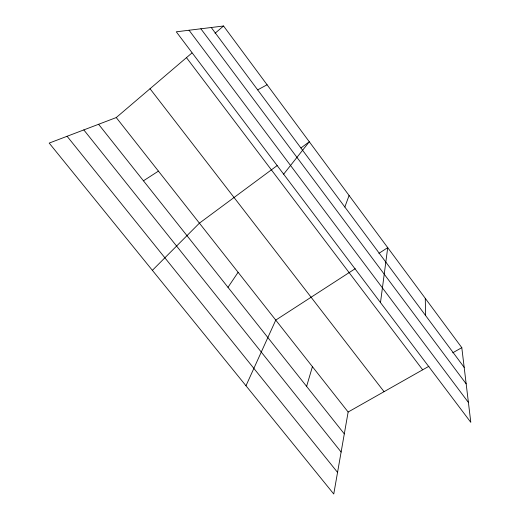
<?xml version="1.0" encoding="UTF-8"?>
<svg xmlns="http://www.w3.org/2000/svg" width="520" height="520" viewBox="0 0 520 520"><rect width="100%" height="100%" fill="white"/><g stroke="black" fill="none" stroke-linecap="round" stroke-linejoin="round"><path stroke-width="0.78" d="M380.49 302.575L387.719 247.644L378.918 253.344M116.252 117.559L348.14 412.022L333.756 494L49.192 143.091L116.252 117.559L191.939 52.975M306.605 386.386L312.423 366.672M344.844 207.025L349.082 195.475M245.986 385.762L275.762 320.106L355.219 268.684M227.988 287.32L238.102 272.292M283.647 174.167L309.303 141.772L300.95 147.966M152.38 270.329L199.414 223.158L277.16 165.581M215.04 33.261L223.555 26L461.799 347.653L470.808 422.338L176.28 31.805L223.555 26M143.448 180.804L158.431 171.119M348.14 412.022L428.948 366.256M452.712 352.8L461.799 347.653M257.667 89.876L267.085 84.773M67.093 136.279L337.551 472.394M83.817 129.909L341.12 452.029M98.599 124.287L344.305 433.888M150.026 88.738L384.053 391.684M186.472 57.642L422.663 369.818M189.046 30.238L468.41 402.46M200.876 28.782L466.161 383.851M211.25 27.508L464.178 367.38M425.282 298.35L425.581 315.517"/></g></svg>
